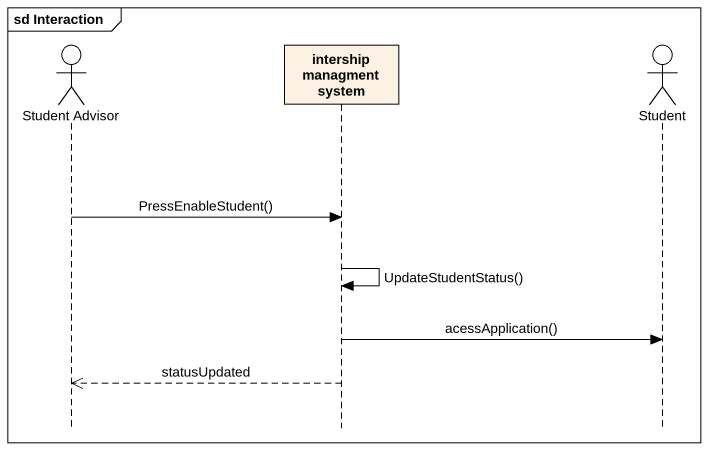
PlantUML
@startuml
mainframe sd Interaction
hide footbox
actor "Student Advisor" as Student_Advisor
participant "intership managment system" as intership_managment_system
actor Student

Student_Advisor -> intership_managment_system : PressEnableStudent()
intership_managment_system -> intership_managment_system : UpdateStudentStatus()
intership_managment_system -> Student : acessApplication()
intership_managment_system -->> Student_Advisor : statusUpdated
@enduml
